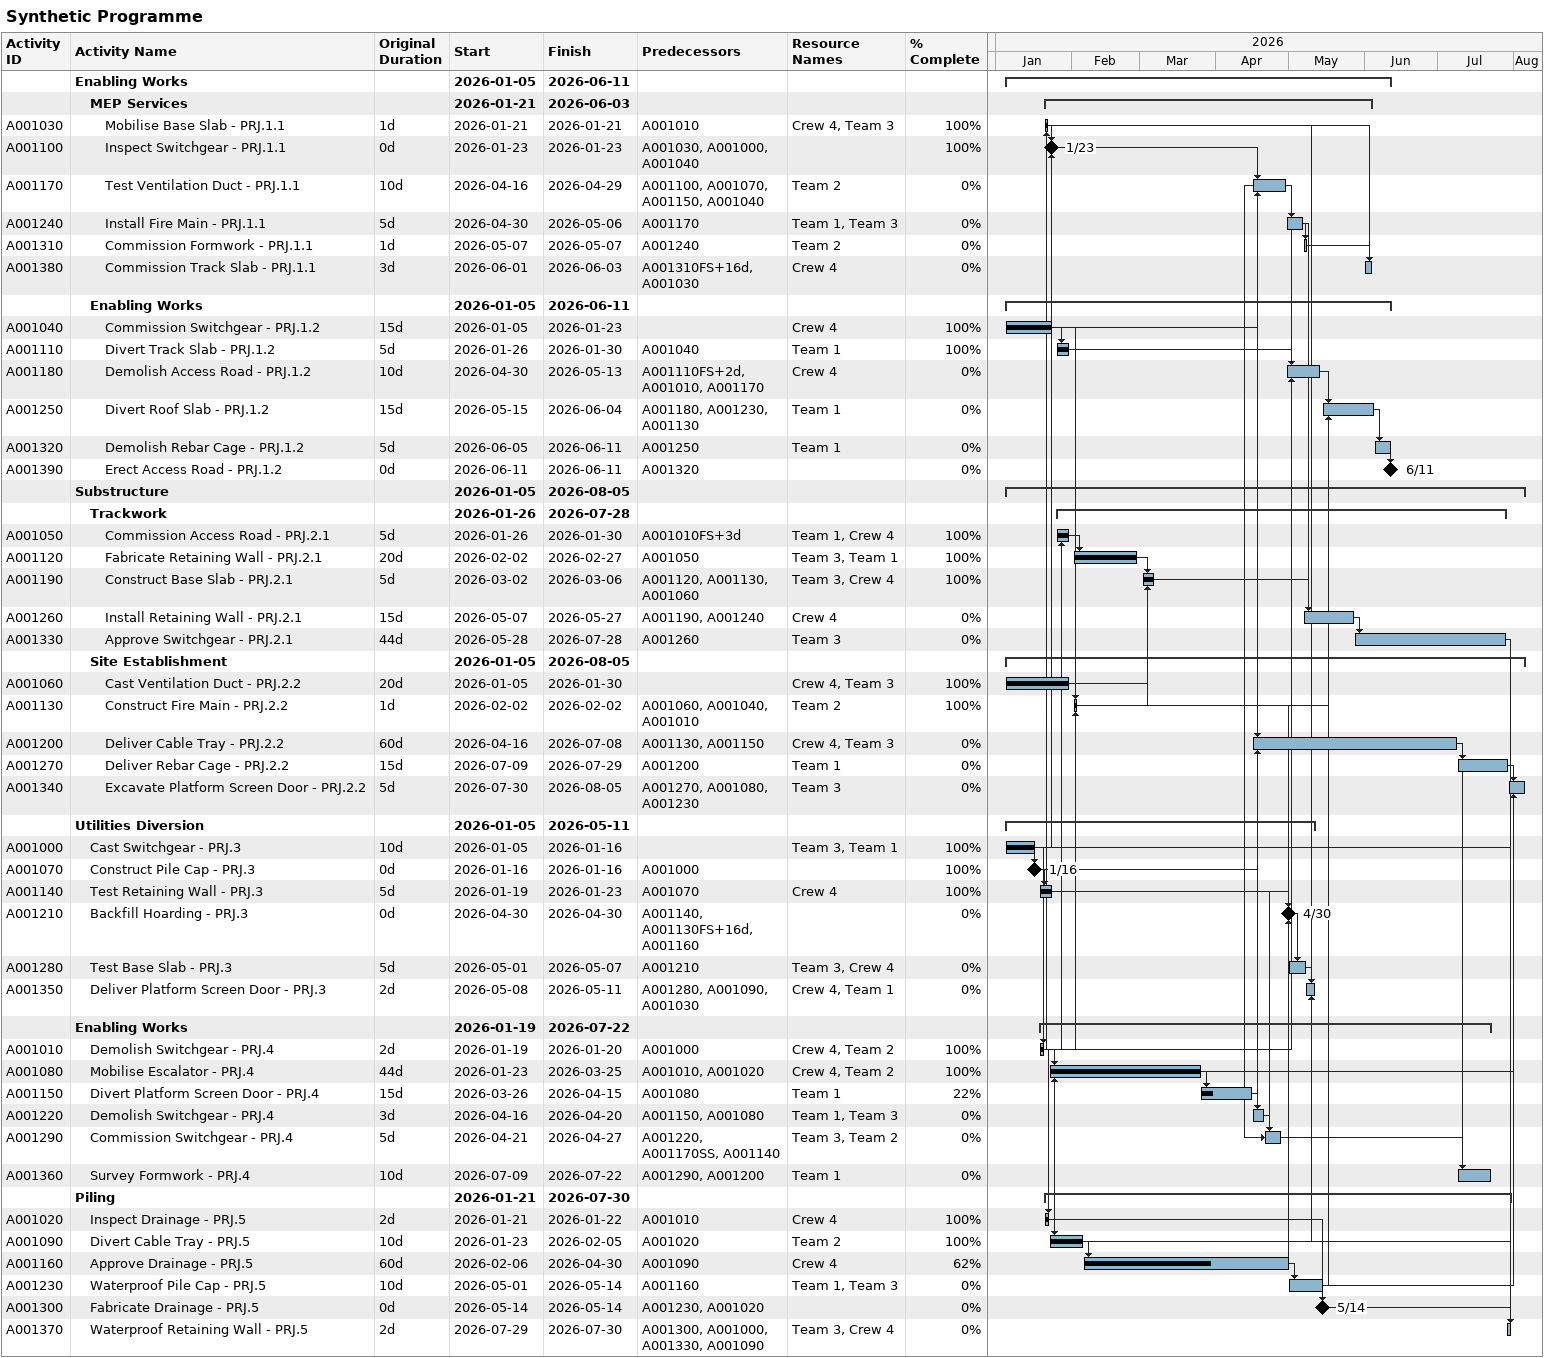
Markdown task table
Synthetic Programme

| ID | Level | Task | Original duration | Start | Finish | Predecessors | Resources | % complete |
|---|---|---|---|---|---|---|---|---|
|  | 1 | **Enabling Works** |  | 2026-01-05 | 2026-06-11 |  |  |  |
|  | 2 | **MEP Services** |  | 2026-01-21 | 2026-06-03 |  |  |  |
| A001030 | 3 | Mobilise Base Slab - PRJ.1.1 | 1d | 2026-01-21 | 2026-01-21 | A001010 | Crew 4, Team 3 | 100 |
| A001100 | 3 | Inspect Switchgear - PRJ.1.1 | 0d | 2026-01-23 | 2026-01-23 | A001030, A001000, A001040 |  | 100 |
| A001170 | 3 | Test Ventilation Duct - PRJ.1.1 | 10d | 2026-04-16 | 2026-04-29 | A001100, A001070, A001150, A001040 | Team 2 | 0 |
| A001240 | 3 | Install Fire Main - PRJ.1.1 | 5d | 2026-04-30 | 2026-05-06 | A001170 | Team 1, Team 3 | 0 |
| A001310 | 3 | Commission Formwork - PRJ.1.1 | 1d | 2026-05-07 | 2026-05-07 | A001240 | Team 2 | 0 |
| A001380 | 3 | Commission Track Slab - PRJ.1.1 | 3d | 2026-06-01 | 2026-06-03 | A001310FS+16d, A001030 | Crew 4 | 0 |
|  | 2 | **Enabling Works** |  | 2026-01-05 | 2026-06-11 |  |  |  |
| A001040 | 3 | Commission Switchgear - PRJ.1.2 | 15d | 2026-01-05 | 2026-01-23 |  | Crew 4 | 100 |
| A001110 | 3 | Divert Track Slab - PRJ.1.2 | 5d | 2026-01-26 | 2026-01-30 | A001040 | Team 1 | 100 |
| A001180 | 3 | Demolish Access Road - PRJ.1.2 | 10d | 2026-04-30 | 2026-05-13 | A001110FS+2d, A001010, A001170 | Crew 4 | 0 |
| A001250 | 3 | Divert Roof Slab - PRJ.1.2 | 15d | 2026-05-15 | 2026-06-04 | A001180, A001230, A001130 | Team 1 | 0 |
| A001320 | 3 | Demolish Rebar Cage - PRJ.1.2 | 5d | 2026-06-05 | 2026-06-11 | A001250 | Team 1 | 0 |
| A001390 | 3 | Erect Access Road - PRJ.1.2 | 0d | 2026-06-11 | 2026-06-11 | A001320 |  | 0 |
|  | 1 | **Substructure** |  | 2026-01-05 | 2026-08-05 |  |  |  |
|  | 2 | **Trackwork** |  | 2026-01-26 | 2026-07-28 |  |  |  |
| A001050 | 3 | Commission Access Road - PRJ.2.1 | 5d | 2026-01-26 | 2026-01-30 | A001010FS+3d | Team 1, Crew 4 | 100 |
| A001120 | 3 | Fabricate Retaining Wall - PRJ.2.1 | 20d | 2026-02-02 | 2026-02-27 | A001050 | Team 3, Team 1 | 100 |
| A001190 | 3 | Construct Base Slab - PRJ.2.1 | 5d | 2026-03-02 | 2026-03-06 | A001120, A001130, A001060 | Team 3, Crew 4 | 100 |
| A001260 | 3 | Install Retaining Wall - PRJ.2.1 | 15d | 2026-05-07 | 2026-05-27 | A001190, A001240 | Crew 4 | 0 |
| A001330 | 3 | Approve Switchgear - PRJ.2.1 | 44d | 2026-05-28 | 2026-07-28 | A001260 | Team 3 | 0 |
|  | 2 | **Site Establishment** |  | 2026-01-05 | 2026-08-05 |  |  |  |
| A001060 | 3 | Cast Ventilation Duct - PRJ.2.2 | 20d | 2026-01-05 | 2026-01-30 |  | Crew 4, Team 3 | 100 |
| A001130 | 3 | Construct Fire Main - PRJ.2.2 | 1d | 2026-02-02 | 2026-02-02 | A001060, A001040, A001010 | Team 2 | 100 |
| A001200 | 3 | Deliver Cable Tray - PRJ.2.2 | 60d | 2026-04-16 | 2026-07-08 | A001130, A001150 | Crew 4, Team 3 | 0 |
| A001270 | 3 | Deliver Rebar Cage - PRJ.2.2 | 15d | 2026-07-09 | 2026-07-29 | A001200 | Team 1 | 0 |
| A001340 | 3 | Excavate Platform Screen Door - PRJ.2.2 | 5d | 2026-07-30 | 2026-08-05 | A001270, A001080, A001230 | Team 3 | 0 |
|  | 1 | **Utilities Diversion** |  | 2026-01-05 | 2026-05-11 |  |  |  |
| A001000 | 2 | Cast Switchgear - PRJ.3 | 10d | 2026-01-05 | 2026-01-16 |  | Team 3, Team 1 | 100 |
| A001070 | 2 | Construct Pile Cap - PRJ.3 | 0d | 2026-01-16 | 2026-01-16 | A001000 |  | 100 |
| A001140 | 2 | Test Retaining Wall - PRJ.3 | 5d | 2026-01-19 | 2026-01-23 | A001070 | Crew 4 | 100 |
| A001210 | 2 | Backfill Hoarding - PRJ.3 | 0d | 2026-04-30 | 2026-04-30 | A001140, A001130FS+16d, A001160 |  | 0 |
| A001280 | 2 | Test Base Slab - PRJ.3 | 5d | 2026-05-01 | 2026-05-07 | A001210 | Team 3, Crew 4 | 0 |
| A001350 | 2 | Deliver Platform Screen Door - PRJ.3 | 2d | 2026-05-08 | 2026-05-11 | A001280, A001090, A001030 | Crew 4, Team 1 | 0 |
|  | 1 | **Enabling Works** |  | 2026-01-19 | 2026-07-22 |  |  |  |
| A001010 | 2 | Demolish Switchgear - PRJ.4 | 2d | 2026-01-19 | 2026-01-20 | A001000 | Crew 4, Team 2 | 100 |
| A001080 | 2 | Mobilise Escalator - PRJ.4 | 44d | 2026-01-23 | 2026-03-25 | A001010, A001020 | Crew 4, Team 2 | 100 |
| A001150 | 2 | Divert Platform Screen Door - PRJ.4 | 15d | 2026-03-26 | 2026-04-15 | A001080 | Team 1 | 22 |
| A001220 | 2 | Demolish Switchgear - PRJ.4 | 3d | 2026-04-16 | 2026-04-20 | A001150, A001080 | Team 1, Team 3 | 0 |
| A001290 | 2 | Commission Switchgear - PRJ.4 | 5d | 2026-04-21 | 2026-04-27 | A001220, A001170SS, A001140 | Team 3, Team 2 | 0 |
| A001360 | 2 | Survey Formwork - PRJ.4 | 10d | 2026-07-09 | 2026-07-22 | A001290, A001200 | Team 1 | 0 |
|  | 1 | **Piling** |  | 2026-01-21 | 2026-07-30 |  |  |  |
| A001020 | 2 | Inspect Drainage - PRJ.5 | 2d | 2026-01-21 | 2026-01-22 | A001010 | Crew 4 | 100 |
| A001090 | 2 | Divert Cable Tray - PRJ.5 | 10d | 2026-01-23 | 2026-02-05 | A001020 | Team 2 | 100 |
| A001160 | 2 | Approve Drainage - PRJ.5 | 60d | 2026-02-06 | 2026-04-30 | A001090 | Crew 4 | 62 |
| A001230 | 2 | Waterproof Pile Cap - PRJ.5 | 10d | 2026-05-01 | 2026-05-14 | A001160 | Team 1, Team 3 | 0 |
| A001300 | 2 | Fabricate Drainage - PRJ.5 | 0d | 2026-05-14 | 2026-05-14 | A001230, A001020 |  | 0 |
| A001370 | 2 | Waterproof Retaining Wall - PRJ.5 | 2d | 2026-07-29 | 2026-07-30 | A001300, A001000, A001330, A001090 | Team 3, Crew 4 | 0 |
